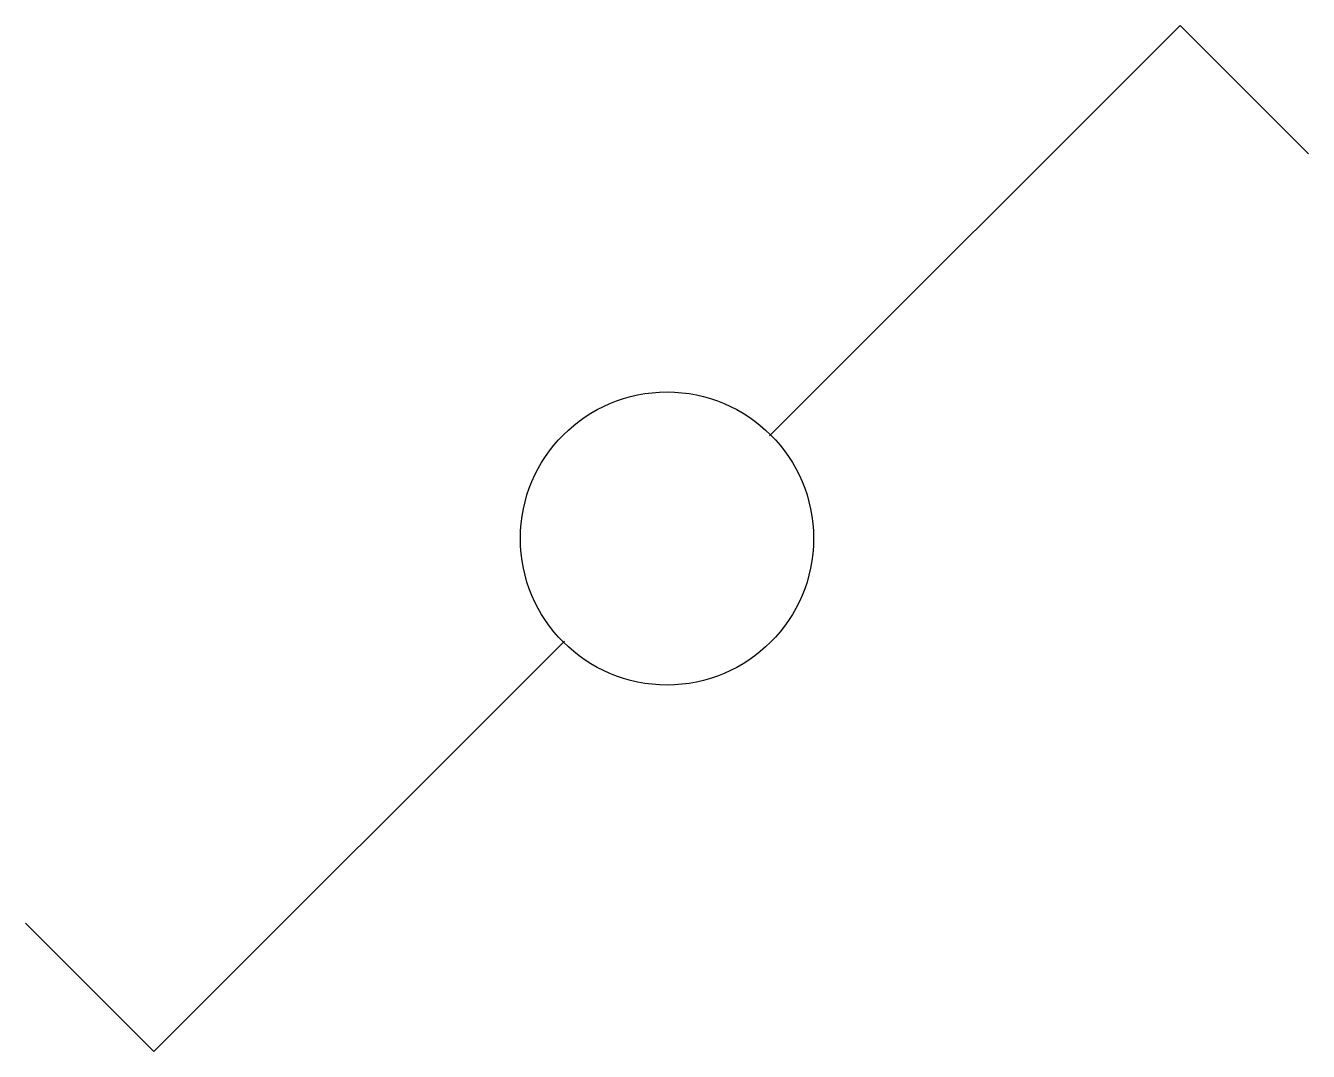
# Model space of a CAD drawing. Header units: millimetres. Extents: x -175 to 175, y -140 to 140.
import ezdxf

# ---------------------------------------------------------------- set-up
doc = ezdxf.new("R2010")
doc.units = ezdxf.units.MM

msp = doc.modelspace()

# ---------------------------------------------------------------- linework, layer by layer
for p, q in [((28, 28), (140, 140)), ((140, 140), (175, 105)), ((-28, -28), (-140, -140)), ((-140, -140), (-175, -105))]:
    msp.add_line(p, q)
msp.add_circle((0, 0), 40)

doc.saveas('drawing.dxf')
